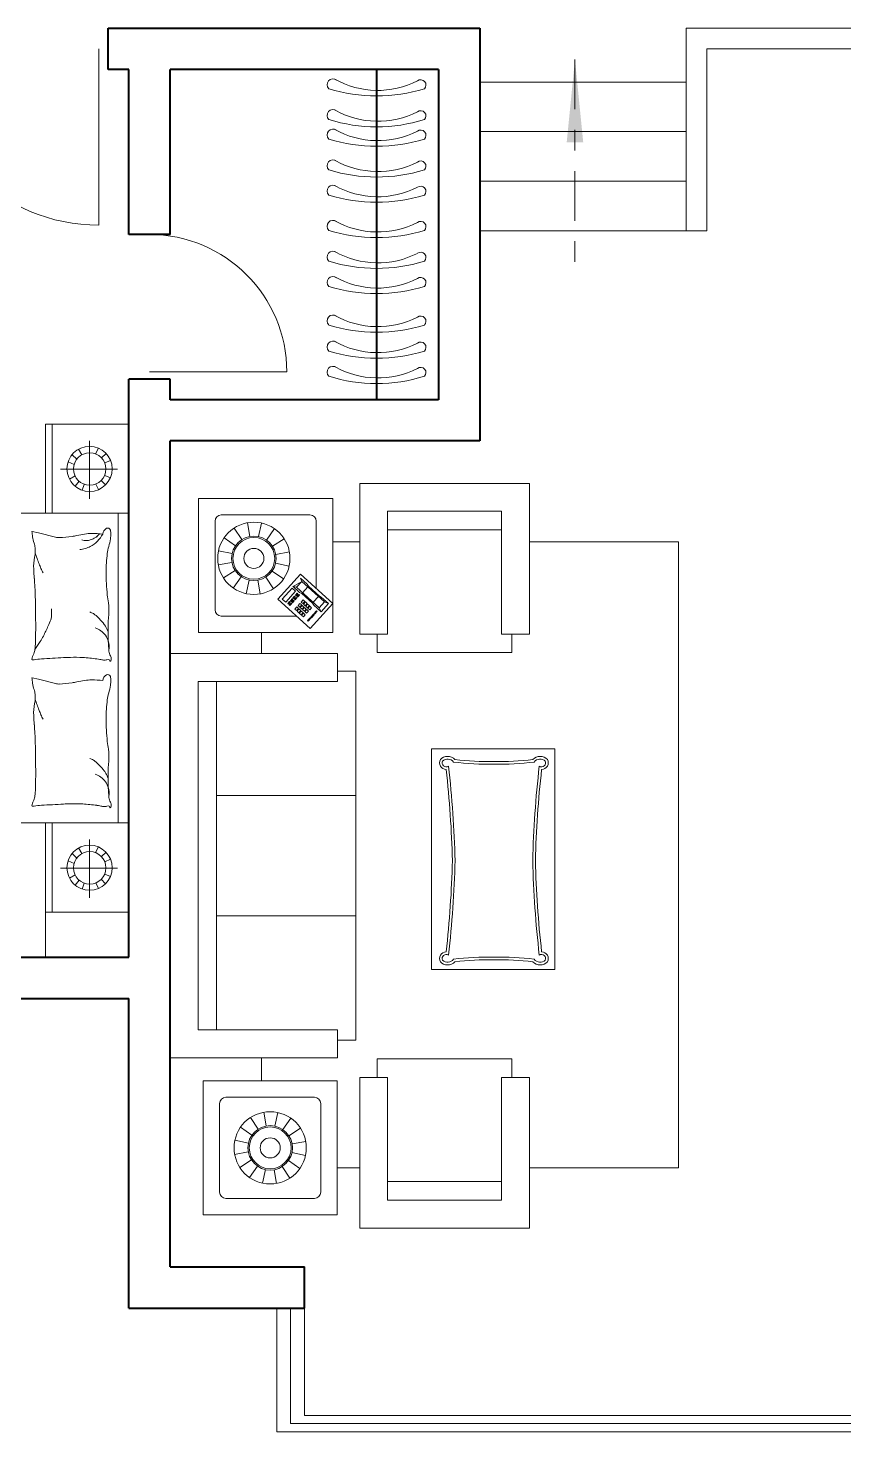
# Model space of a CAD drawing. Header units: millimetres. Extents: x 2835.4 to 2865.6, y 2144.9 to 2157.4.
# Drawn here: x 2840.65 to 2844.6, y 2144.9 to 2151.7 of the extents above; entities that cross this region are included whole.
import ezdxf

# ---------------------------------------------------------------- set-up
doc = ezdxf.new("R2010")
doc.units = ezdxf.units.MM
doc.linetypes.add('ACAD_ISO10W100', pattern=[18, 12, -3, 0, -3])
for name, color, linetype, lineweight in [('cOtAs 1', 254, 'Continuous', 5), ('FURNITURE', 220, 'Continuous', 5), ('Muro1', 162, 'Continuous', 40), ('Puertas', 52, 'Continuous', 5), ('WINDOW', 2, 'Continuous', 5)]:
    doc.layers.add(name, color=color, linetype=linetype, lineweight=lineweight)
doc.styles.get("Standard").update_dxf_attribs({"font": 'arial.ttf'})

# ---------------------------------------------------------------- blocks, each defined once
blk = doc.blocks.new('_ARROW')
blk.add_solid([(0, 0), (-1, 0.1), (-1, -0.1)])
blk = doc.blocks.new('apto.')
at = {"layer": 'cOtAs 1', "linetype": 'ACAD_ISO10W100', "lineweight": 5, "ltscale": 0.02}
blk.add_lwpolyline([(2843.296, 2151.5492), (2843.296, 2150.4727)], dxfattribs=at)
at = {"layer": 'FURNITURE', "linetype": 'ByBlock'}
for p, q in [((2840.7321, 2149.7842), (2841.1353, 2149.7842)), ((2840.7321, 2149.3522), (2840.7321, 2149.7842)), ((2840.7642, 2149.3522), (2840.7642, 2149.7842)), ((2841.1353, 2149.7842), (2841.1353, 2149.3522)), ((2840.944, 2149.7036), (2840.944, 2149.4218)), ((2840.8831, 2149.614), (2840.8599, 2149.6358)), ((2840.9076, 2149.6352), (2840.8921, 2149.6627)), ((2840.944, 2149.6763), (2840.944, 2149.6451)), ((2840.9732, 2149.6402), (2840.9876, 2149.6677)), ((2841.0026, 2149.6209), (2841.0248, 2149.6417)), ((2841.08, 2149.5653), (2840.8048, 2149.5653)), ((2840.8701, 2149.5879), (2840.8408, 2149.6003)), ((2841.0188, 2149.5958), (2841.0463, 2149.6082)), ((2841.0245, 2149.5653), (2841.0543, 2149.5653)), ((2840.8744, 2149.5332), (2840.8478, 2149.5169)), ((2840.8943, 2149.5068), (2840.8747, 2149.4832)), ((2840.9195, 2149.4921), (2840.9085, 2149.4639)), ((2840.975, 2149.4932), (2840.9886, 2149.4667)), ((2841.0019, 2149.5111), (2841.0217, 2149.489)), ((2841.0181, 2149.5351), (2841.0457, 2149.5244)), ((2842.2534, 2149.4969), (2843.0756, 2149.4969)), ((2842.2534, 2148.7669), (2842.2534, 2149.4969)), ((2843.0756, 2149.4969), (2843.0756, 2148.7669)), ((2841.4726, 2149.4239), (2841.4726, 2148.7739)), ((2842.1226, 2149.4239), (2841.4726, 2149.4239)), ((2842.1226, 2148.7739), (2842.1226, 2149.4239)), ((2839.1353, 2149.3522), (2841.1353, 2149.3522)), ((2841.1353, 2149.3522), (2840.7321, 2149.3522)), ((2841.0829, 2149.3522), (2841.0829, 2147.8522)), ((2841.1353, 2149.3522), (2841.1353, 2147.8522)), ((2842.3884, 2149.3619), (2842.3884, 2148.7669)), ((2842.68, 2149.3619), (2842.3884, 2149.3619)), ((2842.9406, 2149.3619), (2842.68, 2149.3619)), ((2842.9406, 2148.7669), (2842.9406, 2149.3619)), ((2841.5526, 2149.3139), (2841.5526, 2148.8839)), ((2842.0126, 2149.3439), (2841.5826, 2149.3439)), ((2841.6458, 2149.2805), (2841.6821, 2149.2242)), ((2841.7093, 2149.3056), (2841.7213, 2149.2396)), ((2841.7775, 2149.3045), (2841.7634, 2149.2389)), ((2841.8402, 2149.2774), (2841.802, 2149.2222)), ((2842.0426, 2148.9874), (2842.0426, 2149.3139)), ((2840.6669, 2149.2643), (2840.6969, 2149.2568)), ((2840.6969, 2149.2568), (2840.7795, 2149.2361)), ((2841.5967, 2149.2331), (2841.6519, 2149.1949)), ((2841.8876, 2149.2283), (2841.8312, 2149.1919)), ((2842.1226, 2149.2139), (2842.2534, 2149.2139)), ((2842.3884, 2149.2719), (2842.9406, 2149.2719)), ((2843.0756, 2149.2139), (2843.798, 2149.2139)), ((2843.798, 2149.2139), (2843.798, 2146.1816)), ((2841.5695, 2149.1704), (2841.6351, 2149.1563)), ((2841.9127, 2149.1648), (2841.8467, 2149.1528)), ((2841.5684, 2149.1022), (2841.6344, 2149.1142)), ((2841.5935, 2149.0387), (2841.6499, 2149.075)), ((2841.8845, 2149.0339), (2841.8293, 2149.0721)), ((2841.9116, 2149.0965), (2841.846, 2149.1107)), ((2841.641, 2148.9896), (2841.6792, 2149.0448)), ((2841.7036, 2148.9624), (2841.7178, 2149.028)), ((2841.7719, 2148.9613), (2841.7599, 2149.0273)), ((2841.8354, 2148.9864), (2841.799, 2149.0428)), ((2841.857, 2148.9357), (2841.9664, 2149.0565)), ((2841.973, 2149.0219), (2841.9304, 2148.9979)), ((2841.973, 2149.0219), (2841.9472, 2148.9934)), ((2841.9472, 2148.9934), (2841.973, 2149.0219)), ((2841.9664, 2149.0565), (2842.1226, 2148.9149)), ((2841.9985, 2149.0086), (2841.9665, 2149.0377)), ((2841.9665, 2149.0377), (2841.973, 2149.0219)), ((2841.973, 2149.0219), (2842.0829, 2148.9223)), ((2842.0053, 2148.9992), (2841.9985, 2149.0086)), ((2841.8785, 2148.9365), (2841.9263, 2148.9892)), ((2841.8952, 2148.9214), (2841.8785, 2148.9365)), ((2841.9429, 2148.974), (2841.8952, 2148.9214)), ((2841.9174, 2148.9281), (2841.9259, 2148.9376)), ((2841.9259, 2148.9376), (2841.9291, 2148.9347)), ((2841.9263, 2148.9892), (2841.9429, 2148.974)), ((2841.9297, 2148.9418), (2841.9383, 2148.9512)), ((2841.9329, 2148.9389), (2841.9297, 2148.9418)), ((2841.9625, 2148.9688), (2841.9301, 2148.9982)), ((2841.9304, 2148.9979), (2841.9472, 2148.9934)), ((2841.9414, 2148.9483), (2841.9329, 2148.9389)), ((2841.9371, 2148.9351), (2841.9456, 2148.9445)), ((2841.9383, 2148.9512), (2841.9414, 2148.9483)), ((2841.9487, 2148.9417), (2841.9402, 2148.9323)), ((2841.9421, 2148.9554), (2841.9506, 2148.9648)), ((2841.9452, 2148.9525), (2841.9421, 2148.9554)), ((2841.9538, 2148.962), (2841.9452, 2148.9525)), ((2841.9456, 2148.9445), (2841.9487, 2148.9417)), ((2841.9472, 2148.9934), (2842.0571, 2148.8938)), ((2841.9494, 2148.9487), (2841.9579, 2148.9582)), ((2841.9525, 2148.9459), (2841.9494, 2148.9487)), ((2841.9506, 2148.9648), (2841.9538, 2148.962)), ((2841.9611, 2148.9553), (2841.9525, 2148.9459)), ((2841.9579, 2148.9582), (2841.9611, 2148.9553)), ((2841.973, 2148.9636), (2841.9625, 2148.9688)), ((2842.0255, 2148.916), (2841.973, 2148.9636)), ((2841.9769, 2148.9665), (2842.0027, 2148.995)), ((2842.0588, 2148.9507), (2842.0053, 2148.9992)), ((2842.053, 2148.9494), (2842.0272, 2148.9209)), ((2842.0675, 2148.946), (2842.0588, 2148.9507)), ((2842.1021, 2148.9147), (2842.0675, 2148.946)), ((2842.0131, 2148.7941), (2841.857, 2148.9357)), ((2841.9051, 2148.9145), (2841.9136, 2148.924)), ((2841.9082, 2148.9117), (2841.9051, 2148.9145)), ((2841.9167, 2148.9211), (2841.9082, 2148.9117)), ((2841.9124, 2148.9079), (2841.9209, 2148.9173)), ((2841.9155, 2148.9051), (2841.9124, 2148.9079)), ((2841.9136, 2148.924), (2841.9167, 2148.9211)), ((2841.9241, 2148.9145), (2841.9155, 2148.9051)), ((2841.9205, 2148.9253), (2841.9174, 2148.9281)), ((2841.9291, 2148.9347), (2841.9205, 2148.9253)), ((2841.9209, 2148.9173), (2841.9241, 2148.9145)), ((2841.9247, 2148.9215), (2841.9333, 2148.9309)), ((2841.9279, 2148.9187), (2841.9247, 2148.9215)), ((2841.9364, 2148.9281), (2841.9279, 2148.9187)), ((2841.9333, 2148.9309), (2841.9364, 2148.9281)), ((2841.9402, 2148.9323), (2841.9371, 2148.9351)), ((2841.939, 2148.8881), (2841.9482, 2148.8983)), ((2841.9476, 2148.8803), (2841.939, 2148.8881)), ((2841.9568, 2148.8905), (2841.9476, 2148.8803)), ((2841.9482, 2148.8983), (2841.9568, 2148.8905)), ((2841.9499, 2148.8781), (2841.9592, 2148.8883)), ((2841.9586, 2148.8703), (2841.9499, 2148.8781)), ((2841.9546, 2148.9054), (2841.9639, 2148.9156)), ((2841.9633, 2148.8975), (2841.9546, 2148.9054)), ((2841.9678, 2148.8805), (2841.9586, 2148.8703)), ((2841.9592, 2148.8883), (2841.9678, 2148.8805)), ((2841.9609, 2148.8682), (2841.9702, 2148.8784)), ((2841.9696, 2148.8603), (2841.9609, 2148.8682)), ((2841.9725, 2148.9077), (2841.9633, 2148.8975)), ((2841.9639, 2148.9156), (2841.9725, 2148.9077)), ((2841.9656, 2148.8954), (2841.9749, 2148.9056)), ((2841.9742, 2148.8876), (2841.9656, 2148.8954)), ((2841.9788, 2148.8706), (2841.9696, 2148.8603)), ((2841.9698, 2148.9221), (2841.9791, 2148.9323)), ((2841.9784, 2148.9143), (2841.9698, 2148.9221)), ((2841.9702, 2148.8784), (2841.9788, 2148.8706)), ((2841.9719, 2148.8582), (2841.9812, 2148.8684)), ((2841.9835, 2148.8978), (2841.9742, 2148.8876)), ((2841.9749, 2148.9056), (2841.9835, 2148.8978)), ((2841.9766, 2148.8854), (2841.9859, 2148.8957)), ((2841.9852, 2148.8776), (2841.9766, 2148.8854)), ((2841.9877, 2148.9245), (2841.9784, 2148.9143)), ((2841.9791, 2148.9323), (2841.9877, 2148.9245)), ((2841.9808, 2148.9122), (2841.9901, 2148.9224)), ((2841.9894, 2148.9043), (2841.9808, 2148.9122)), ((2841.9812, 2148.8684), (2841.9898, 2148.8606)), ((2841.9945, 2148.8878), (2841.9852, 2148.8776)), ((2841.9859, 2148.8957), (2841.9945, 2148.8878)), ((2841.9876, 2148.8755), (2841.9968, 2148.8857)), ((2841.9962, 2148.8677), (2841.9876, 2148.8755)), ((2841.9987, 2148.9145), (2841.9894, 2148.9043)), ((2841.9901, 2148.9224), (2841.9987, 2148.9145)), ((2841.9918, 2148.9022), (2842.001, 2148.9124)), ((2842.0004, 2148.8944), (2841.9918, 2148.9022)), ((2842.0055, 2148.8779), (2841.9962, 2148.8677)), ((2841.9968, 2148.8857), (2842.0055, 2148.8779)), ((2842.0097, 2148.9046), (2842.0004, 2148.8944)), ((2842.001, 2148.9124), (2842.0097, 2148.9046)), ((2842.0028, 2148.8922), (2842.012, 2148.9025)), ((2842.0114, 2148.8844), (2842.0028, 2148.8922)), ((2842.0207, 2148.8946), (2842.0114, 2148.8844)), ((2842.012, 2148.9025), (2842.0207, 2148.8946)), ((2842.1226, 2148.9149), (2842.0131, 2148.7941)), ((2842.0315, 2148.9063), (2842.0255, 2148.916)), ((2842.0313, 2148.8653), (2842.0446, 2148.8801)), ((2842.0664, 2148.8746), (2842.0315, 2148.9063)), ((2842.0476, 2148.8774), (2842.0342, 2148.8627)), ((2842.0446, 2148.8801), (2842.0476, 2148.8774)), ((2842.0829, 2148.9223), (2842.0571, 2148.8938)), ((2842.0571, 2148.8938), (2842.0829, 2148.9223)), ((2842.0571, 2148.8938), (2842.066, 2148.8749)), ((2842.066, 2148.8749), (2842.1021, 2148.9147)), ((2842.0829, 2148.9223), (2842.1021, 2148.9147)), ((2841.5826, 2148.8539), (2841.9472, 2148.8539)), ((2841.9805, 2148.8504), (2841.9719, 2148.8582)), ((2841.9898, 2148.8606), (2841.9805, 2148.8504)), ((2842.001, 2148.832), (2842.0144, 2148.8467)), ((2842.0039, 2148.8293), (2842.001, 2148.832)), ((2842.0173, 2148.844), (2842.0039, 2148.8293)), ((2842.0144, 2148.8467), (2842.0173, 2148.844)), ((2842.0161, 2148.8487), (2842.0295, 2148.8634)), ((2842.0191, 2148.846), (2842.0161, 2148.8487)), ((2842.0324, 2148.8607), (2842.0191, 2148.846)), ((2842.0295, 2148.8634), (2842.0324, 2148.8607)), ((2842.0342, 2148.8627), (2842.0313, 2148.8653)), ((2841.4726, 2148.7739), (2842.1226, 2148.7739)), ((2841.7775, 2148.7739), (2841.7775, 2148.6721)), ((2842.3884, 2148.7669), (2842.2534, 2148.7669)), ((2842.338, 2148.6769), (2842.338, 2148.7669)), ((2843.0756, 2148.7669), (2842.9406, 2148.7669)), ((2842.991, 2148.6769), (2842.991, 2148.7669)), ((2842.991, 2148.7669), (2842.991, 2148.6769)), ((2841.3353, 2148.6721), (2842.1453, 2148.6721)), ((2841.3353, 2146.7144), (2841.3353, 2148.6721)), ((2842.1453, 2148.6721), (2842.1453, 2148.5371)), ((2842.991, 2148.6769), (2842.338, 2148.6769)), ((2840.6669, 2148.5551), (2840.6969, 2148.5476)), ((2840.6969, 2148.5476), (2840.7795, 2148.5269)), ((2841.4703, 2148.5371), (2841.4703, 2146.8494)), ((2842.1453, 2148.5371), (2841.4703, 2148.5371)), ((2841.5603, 2148.5371), (2841.5603, 2146.8494)), ((2842.2353, 2148.5875), (2842.1453, 2148.5875)), ((2842.1453, 2148.5875), (2842.2353, 2148.5875)), ((2842.2353, 2146.799), (2842.2353, 2148.5875)), ((2842.6017, 2148.2107), (2843.1978, 2148.2107)), ((2842.6017, 2147.1416), (2842.6017, 2148.2107)), ((2843.1978, 2148.2107), (2843.1978, 2147.1416)), ((2842.2353, 2147.9849), (2841.5603, 2147.9849)), ((2841.1353, 2147.8522), (2839.1353, 2147.8522)), ((2840.7321, 2147.8522), (2841.1353, 2147.8522)), ((2840.7321, 2147.4202), (2840.7321, 2147.8522)), ((2840.7642, 2147.4202), (2840.7642, 2147.8522)), ((2841.1353, 2147.8522), (2841.1353, 2147.4202)), ((2840.9076, 2147.7032), (2840.8921, 2147.7307)), ((2840.944, 2147.7716), (2840.944, 2147.4898)), ((2840.944, 2147.7443), (2840.944, 2147.7131)), ((2840.9732, 2147.7082), (2840.9876, 2147.7357)), ((2840.8701, 2147.6559), (2840.8408, 2147.6683)), ((2840.8831, 2147.682), (2840.8599, 2147.7038)), ((2841.0026, 2147.6889), (2841.0248, 2147.7097)), ((2841.0188, 2147.6638), (2841.0463, 2147.6762)), ((2841.08, 2147.6333), (2840.8048, 2147.6333)), ((2840.8744, 2147.6012), (2840.8478, 2147.5849)), ((2841.0019, 2147.5791), (2841.0217, 2147.557)), ((2841.0181, 2147.6031), (2841.0457, 2147.5924)), ((2841.0245, 2147.6333), (2841.0543, 2147.6333)), ((2840.8943, 2147.5748), (2840.8747, 2147.5512)), ((2840.9195, 2147.5601), (2840.9085, 2147.5319)), ((2840.975, 2147.5612), (2840.9886, 2147.5347)), ((2840.7321, 2147.4202), (2840.7321, 2147.2022)), ((2841.1353, 2147.4202), (2840.7321, 2147.4202)), ((2842.2353, 2147.4016), (2841.5603, 2147.4016)), ((2843.1978, 2147.1416), (2842.6017, 2147.1416)), ((2841.4703, 2146.8494), (2842.1453, 2146.8494)), ((2842.1453, 2146.8494), (2842.1453, 2146.7144)), ((2842.2353, 2146.799), (2842.1453, 2146.799)), ((2842.1453, 2146.799), (2842.2353, 2146.799)), ((2842.1453, 2146.7144), (2841.3353, 2146.7144)), ((2841.7775, 2146.7144), (2841.7775, 2146.6031)), ((2842.991, 2146.7096), (2842.338, 2146.7096)), ((2842.338, 2146.7096), (2842.338, 2146.6196)), ((2842.991, 2146.7096), (2842.991, 2146.6196)), ((2842.991, 2146.6196), (2842.991, 2146.7096)), ((2842.1448, 2146.6031), (2841.4948, 2146.6031)), ((2841.4948, 2146.6031), (2841.4948, 2145.9531)), ((2842.1448, 2145.9531), (2842.1448, 2146.6031)), ((2842.3884, 2146.6196), (2842.2534, 2146.6196)), ((2842.2534, 2146.6196), (2842.2534, 2145.8896)), ((2842.3884, 2146.0246), (2842.3884, 2146.6196)), ((2843.0756, 2146.6196), (2842.9406, 2146.6196)), ((2842.9406, 2146.6196), (2842.9406, 2146.0246)), ((2843.0756, 2145.8896), (2843.0756, 2146.6196)), ((2841.5748, 2146.0631), (2841.5748, 2146.4931)), ((2841.6048, 2146.5231), (2842.0348, 2146.5231)), ((2842.0648, 2146.4931), (2842.0648, 2146.0631)), ((2841.725, 2146.4251), (2841.7613, 2146.3687)), ((2841.7885, 2146.4502), (2841.8005, 2146.3842)), ((2841.8567, 2146.4491), (2841.8426, 2146.3835)), ((2841.9194, 2146.4219), (2841.8812, 2146.3668)), ((2841.6759, 2146.3776), (2841.7311, 2146.3395)), ((2841.9668, 2146.3729), (2841.9105, 2146.3365)), ((2841.6487, 2146.315), (2841.7143, 2146.3008)), ((2841.9919, 2146.3094), (2841.9259, 2146.2974)), ((2841.6476, 2146.2467), (2841.7136, 2146.2588)), ((2841.6727, 2146.1832), (2841.7291, 2146.2196)), ((2841.9637, 2146.1785), (2841.9085, 2146.2167)), ((2841.9908, 2146.2411), (2841.9252, 2146.2553)), ((2841.7202, 2146.1342), (2841.7584, 2146.1894)), ((2841.7828, 2146.107), (2841.797, 2146.1726)), ((2841.8511, 2146.1059), (2841.8391, 2146.1719)), ((2841.9146, 2146.131), (2841.8782, 2146.1874)), ((2842.2534, 2146.1816), (2842.1448, 2146.1816)), ((2843.798, 2146.1816), (2843.0756, 2146.1816)), ((2842.3884, 2146.1146), (2842.9406, 2146.1146)), ((2842.0348, 2146.0331), (2841.6048, 2146.0331)), ((2842.68, 2146.0246), (2842.3884, 2146.0246)), ((2842.9406, 2146.0246), (2842.68, 2146.0246)), ((2841.4948, 2145.9531), (2842.1448, 2145.9531)), ((2842.2534, 2145.8896), (2843.0756, 2145.8896)), ((2841.8519, 2145.5022), (2841.8519, 2144.9022)), ((2841.9186, 2145.5022), (2841.9186, 2144.9422)), ((2841.9853, 2145.5022), (2841.9853, 2144.9822)), ((2841.9853, 2145.5022), (2841.9853, 2145.2062)), ((2841.9186, 2144.9422), (2845.0519, 2144.9422)), ((2841.9853, 2144.9822), (2844.9853, 2144.9822)), ((2841.8519, 2144.9022), (2845.1186, 2144.9022))]:
    blk.add_line(p, q, dxfattribs=at)
for centre, radius in [((2840.945, 2149.567), 0.1094), ((2840.9458, 2149.5664), 0.0787), ((2841.7406, 2149.1335), 0.175), ((2841.7406, 2149.1335), 0.1079), ((2841.7406, 2149.1335), 0.1013), ((2841.7406, 2149.1335), 0.0486), ((2840.945, 2147.635), 0.1094), ((2840.9458, 2147.6344), 0.0787), ((2841.8198, 2146.2781), 0.175), ((2841.8198, 2146.2781), 0.1079), ((2841.8198, 2146.2781), 0.1013), ((2841.8198, 2146.2781), 0.0486)]:
    blk.add_circle(centre, radius, dxfattribs=at)
for centre, radius, start, end in [((2842.1235, 2151.4284), 0.0281, 51.70567, 225.84186), ((2842.3411, 2151.8244), 0.4242, 240.56653, 296.93552), ((2842.3353, 2152.158), 0.7847, 252.85351, 287.14649), ((2842.549, 2151.4264), 0.0253, 314.15814, 128.29433), ((2842.1235, 2151.279), 0.0281, 51.70567, 225.84186), ((2842.3353, 2152.0086), 0.7847, 252.85351, 287.14649), ((2842.3411, 2151.675), 0.4242, 240.56653, 296.93552), ((2842.549, 2151.2769), 0.0253, 314.15814, 128.29433), ((2842.1235, 2151.1848), 0.0281, 51.70567, 225.84186), ((2842.3411, 2151.5809), 0.4242, 240.56653, 296.93552), ((2842.549, 2151.1828), 0.0253, 314.15814, 128.29433), ((2842.3353, 2151.9145), 0.7847, 252.85351, 287.14649), ((2842.1235, 2151.0354), 0.0281, 51.70567, 225.84186), ((2842.3411, 2151.4314), 0.4242, 240.56653, 296.93552), ((2842.549, 2151.0334), 0.0253, 314.15814, 128.29433), ((2842.3353, 2151.7651), 0.7847, 252.85351, 287.14649), ((2842.1235, 2150.9131), 0.0281, 51.70567, 225.84186), ((2842.3411, 2151.3091), 0.4242, 240.56653, 296.93552), ((2842.549, 2150.9111), 0.0253, 314.15814, 128.29433), ((2842.3353, 2151.6428), 0.7847, 252.85351, 287.14649), ((2842.1235, 2150.7426), 0.0281, 51.70567, 225.84186), ((2842.3353, 2151.4722), 0.7847, 252.85351, 287.14649), ((2842.3411, 2151.1386), 0.4242, 240.56653, 296.93552), ((2842.549, 2150.7406), 0.0253, 314.15814, 128.29433), ((2842.1235, 2150.5932), 0.0281, 51.70567, 225.84186), ((2842.3353, 2151.3228), 0.7847, 252.85351, 287.14649), ((2842.3411, 2150.9892), 0.4242, 240.56653, 296.93552), ((2842.549, 2150.5912), 0.0253, 314.15814, 128.29433), ((2842.1235, 2150.4709), 0.0281, 51.70567, 225.84186), ((2842.3353, 2151.2005), 0.7847, 252.85351, 287.14649), ((2842.3411, 2150.8669), 0.4242, 240.56653, 296.93552), ((2842.549, 2150.4689), 0.0253, 314.15814, 128.29433), ((2842.1235, 2150.2841), 0.0281, 51.70567, 225.84186), ((2842.3411, 2150.6801), 0.4242, 240.56653, 296.93552), ((2842.549, 2150.2821), 0.0253, 314.15814, 128.29433), ((2842.3353, 2151.0137), 0.7847, 252.85351, 287.14649), ((2842.1235, 2150.158), 0.0281, 51.70567, 225.84186), ((2842.3411, 2150.554), 0.4242, 240.56653, 296.93552), ((2842.549, 2150.1559), 0.0253, 314.15814, 128.29433), ((2842.3353, 2150.8876), 0.7847, 252.85351, 287.14649), ((2842.1235, 2150.0357), 0.0281, 51.70567, 225.84186), ((2842.3411, 2150.4317), 0.4242, 240.56653, 296.93552), ((2842.549, 2150.0336), 0.0253, 314.15814, 128.29433), ((2842.3353, 2150.7653), 0.7847, 252.85351, 287.14649), ((2841.0425, 2149.2485), 0.0342, 116.58052, 175.59979), ((2841.0331, 2149.2674), 0.0131, 11.27238, 116.58052), ((2841.5826, 2149.3139), 0.03, 90, 180), ((2842.0126, 2149.3139), 0.03, 0, 90), ((2840.6667, 2149.2634), 0.000917, 75.95506, 184.08294), ((2840.9358, 2149.2826), 0.2708, 184.08294, 189.4841), ((2840.8953, 2149.2759), 0.2297, 189.4841, 197.38641), ((2840.7959, 2149.3018), 0.0677, 255.95481, 272.66488), ((2840.7685, 2149.8923), 0.6588, 272.66488, 278.00505), ((2840.816, 2149.5539), 0.3171, 278.00505, 282.19838), ((2841.0694, 2148.3819), 0.882, 99.68437, 102.19838), ((2840.9303, 2149.3115), 0.0915, 255.31489, 270), ((2840.9554, 2149.0502), 0.204, 90, 99.68437), ((2840.9303, 2149.2762), 0.0562, 270, 288.7799), ((2840.8822, 2149.4176), 0.2056, 288.7799, 291.81492), ((2840.884, 2149.3153), 0.1399, 297.39883, 315.09762), ((2840.9554, 2148.7624), 0.4918, 83.76764, 90), ((2840.9025, 2149.3671), 0.1511, 291.81492, 295.35512), ((2840.9446, 2149.2781), 0.0526, 295.35512, 311.44291), ((2840.92, 2149.306), 0.0899, 311.44291, 323.73593), ((2840.884, 2149.3153), 0.1399, 315.09762, 332.79641), ((2840.7445, 2149.2734), 0.3048, 344.25602, 351.56281), ((2840.9573, 2149.2523), 0.0904, 0, 11.27238), ((2840.8866, 2149.2523), 0.1611, 351.56281, 360), ((2840.5619, 2149.1715), 0.1197, 6.43405, 17.38641), ((2840.5359, 2149.1685), 0.1459, 348.44144, 6.43405), ((2841.3872, 2149.3792), 0.7387, 197.19822, 199.42798), ((2840.884, 2149.3153), 0.1399, 275.63113, 286.51498), ((2840.884, 2149.3153), 0.1399, 286.51498, 297.39883), ((2841.7076, 2149.0671), 0.6827, 172.45315, 180), ((2841.271, 2149.1249), 0.2422, 164.25602, 172.45315), ((2840.9042, 2149.0932), 0.2301, 168.44144, 182.74906), ((2842.0776, 2149.1495), 1.4048, 182.74906, 184.61758), ((2841.3872, 2149.3792), 0.7387, 199.42798, 201.65774), ((2841.3872, 2149.3792), 0.7387, 201.65774, 203.48441), ((2841.3872, 2149.3792), 0.7387, 203.48441, 205.31107), ((2839.4649, 2148.9385), 1.2165, 2.60963, 4.61758), ((2842.0739, 2149.0671), 1.049, 180, 186.0867), ((2837.3214, 2148.8408), 3.3622, 0.97038, 2.60963), ((2841.5572, 2149.012), 0.5293, 186.0867, 190.18988), ((2834.9654, 2148.8009), 5.7185, 359.71346, 0.97038), ((2840.4892, 2148.8719), 0.2721, 355.91723, 3.5552), ((2840.8683, 2148.6895), 0.2002, 61.68324, 66.99723), ((2840.8863, 2148.8914), 0.1524, 2.53859, 10.18988), ((2840.7491, 2148.8853), 0.2897, 355.19815, 2.53859), ((2841.5826, 2148.8839), 0.03, 180, 270), ((2839.4395, 2149.3963), 1.4323, 333.50152, 335.67347), ((2840.283, 2149.015), 0.5066, 335.67347, 339.32572), ((2840.7028, 2148.8566), 0.058, 339.32572, 355.91723), ((2840.9399, 2148.8223), 0.0493, 50.96506, 61.68324), ((2840.8291, 2148.6857), 0.2252, 43.81151, 50.96506), ((2840.709, 2148.5704), 0.3916, 38.38857, 43.81151), ((2840.9558, 2148.7659), 0.0768, 27.23959, 38.38857), ((2840.816, 2148.694), 0.234, 20.86028, 27.23959), ((2841.9079, 2148.788), 0.8732, 175.19815, 179.42426), ((2839.5198, 2148.7781), 1.164, 356.42603, 359.71346), ((2840.4415, 2148.8968), 0.3126, 327.86502, 333.50152), ((2840.9414, 2148.7026), 0.0992, 53.82335, 71.56035), ((2840.9414, 2148.7026), 0.0992, 36.08636, 53.82335), ((2840.9414, 2148.7026), 0.0992, 15.93524, 36.08636), ((2842.5289, 2148.7817), 1.4943, 179.42426, 181.90789), ((2840.7425, 2148.6363), 0.0767, 152.71588, 163.77885), ((2840.634, 2148.6923), 0.0453, 332.71588, 347.13096), ((2840.536, 2148.7147), 0.1459, 347.13096, 356.42603), ((2840.0893, 2149.1181), 0.7286, 324.17371, 327.86502), ((2841.8558, 2148.7593), 0.8208, 181.90789, 185.25919), ((2840.9414, 2148.7026), 0.0992, 355.78412, 15.93524), ((2841.0922, 2148.689), 0.0539, 185.25919, 210.65125), ((2840.7528, 2148.6333), 0.0875, 163.77885, 172.87961), ((2840.6673, 2148.644), 0.00132, 172.87961, 253.30223), ((2840.6725, 2148.6613), 0.0193, 253.30223, 279.99836), ((2840.7316, 2148.3259), 0.3212, 93.50486, 99.99836), ((2841.5455, 2135.0365), 13.6356, 93.05496, 93.50486), ((2840.8916, 2147.2893), 1.3652, 91.63309, 93.05496), ((2840.872, 2147.9756), 0.6787, 86.63125, 91.63309), ((2840.8583, 2147.7416), 0.9131, 82.3191, 86.63125), ((2840.9538, 2148.4499), 0.1983, 77.89054, 82.3191), ((2841.047, 2148.8844), 0.246, 257.89054, 261.86652), ((2841.0169, 2148.6733), 0.0328, 261.86652, 291.42098), ((2841.0345, 2148.6283), 0.0156, 68.0096, 111.42098), ((2841.0388, 2148.6388), 0.00428, 348.10694, 68.0096), ((2841.0452, 2148.6374), 0.00232, 168.10694, 289.56397), ((2841.021, 2148.6468), 0.0289, 355.69746, 30.65125), ((2841.0448, 2148.6385), 0.00342, 289.56397, 338.2117), ((2841.0247, 2148.6465), 0.0251, 338.2117, 355.69746), ((2840.6667, 2148.5542), 0.000917, 75.95506, 184.08294), ((2840.9358, 2148.5734), 0.2708, 184.08294, 189.4841), ((2840.8953, 2148.5666), 0.2297, 189.4841, 197.38641), ((2840.7685, 2149.183), 0.6588, 272.66488, 278.00505), ((2840.816, 2148.8447), 0.3171, 278.00505, 282.19838), ((2841.0694, 2147.6726), 0.882, 99.68437, 102.19838), ((2840.9554, 2148.341), 0.204, 90, 99.68437), ((2840.9554, 2148.0532), 0.4918, 83.76764, 90), ((2841.0425, 2148.5393), 0.0342, 116.58052, 175.59979), ((2841.0331, 2148.5581), 0.0131, 11.27238, 116.58052), ((2840.9573, 2148.543), 0.0904, 0, 11.27238), ((2840.8866, 2148.543), 0.1611, 351.56281, 360), ((2840.5619, 2148.4622), 0.1197, 6.43405, 17.38641), ((2840.5359, 2148.4593), 0.1459, 348.44144, 6.43405), ((2840.7959, 2148.5926), 0.0677, 255.95481, 272.66488), ((2841.271, 2148.4157), 0.2422, 164.25602, 172.45315), ((2840.7445, 2148.5641), 0.3048, 344.25602, 351.56281), ((2840.9042, 2148.384), 0.2301, 168.44144, 182.74906), ((2841.3872, 2148.6699), 0.7387, 197.19822, 199.42798), ((2841.3872, 2148.6699), 0.7387, 199.42798, 201.65774), ((2841.3872, 2148.6699), 0.7387, 201.65774, 203.48441), ((2841.7076, 2148.3578), 0.6827, 172.45315, 180), ((2842.0776, 2148.4403), 1.4048, 182.74906, 184.61758), ((2839.4649, 2148.2293), 1.2165, 2.60963, 4.61758), ((2841.3872, 2148.6699), 0.7387, 203.48441, 205.31107), ((2842.0739, 2148.3578), 1.049, 180, 186.0867), ((2837.3214, 2148.1316), 3.3622, 0.97038, 2.60963), ((2834.9654, 2148.0917), 5.7185, 359.71346, 0.97038), ((2841.5572, 2148.3027), 0.5293, 186.0867, 190.18988), ((2840.8863, 2148.1821), 0.1524, 2.53859, 10.18988), ((2840.7491, 2148.1761), 0.2897, 355.19815, 2.53859), ((2840.8683, 2147.9802), 0.2002, 61.68324, 66.99723), ((2840.9399, 2148.113), 0.0493, 50.96506, 61.68324), ((2840.8291, 2147.9764), 0.2252, 43.81151, 50.96506), ((2840.709, 2147.8612), 0.3916, 38.38857, 43.81151), ((2841.9079, 2148.0787), 0.8732, 175.19815, 179.42426), ((2842.673, 2148.1439), 0.0329, 151.97105, 268.45203), ((2842.6791, 2148.1258), 0.0486, 43.3503, 136.3564), ((2842.673, 2148.1439), 0.02, 156.85196, 301.1204), ((2842.6791, 2148.1258), 0.0357, 36.24706, 133.35066), ((2837.884, 2147.5645), 4.8321, 1.24322, 6.68144), ((2842.8917, 2149.7372), 1.601, 263.4049, 270.41659), ((2842.8917, 2149.7372), 1.588, 263.59034, 270.41999), ((2842.915, 2149.7372), 1.588, 269.58001, 276.40966), ((2842.915, 2149.7372), 1.601, 269.58341, 276.5951), ((2847.9227, 2147.5645), 4.8321, 173.31856, 178.75678), ((2843.1277, 2148.1258), 0.0486, 43.6436, 136.6497), ((2843.1277, 2148.1258), 0.0357, 46.64934, 143.75294), ((2843.1338, 2148.1439), 0.02, 238.8796, 23.14804), ((2843.1338, 2148.1439), 0.0329, 271.54797, 28.02895), ((2839.5198, 2148.0689), 1.164, 356.42603, 359.71346), ((2840.9414, 2147.9934), 0.0992, 53.82335, 71.56035), ((2840.9414, 2147.9934), 0.0992, 36.08636, 53.82335), ((2840.9558, 2148.0567), 0.0768, 27.23959, 38.38857), ((2840.816, 2147.9847), 0.234, 20.86028, 27.23959), ((2842.5289, 2148.0725), 1.4943, 179.42426, 181.90789), ((2837.884, 2147.5645), 4.8192, 1.24656, 6.51011), ((2847.9227, 2147.5645), 4.8192, 173.48989, 178.75344), ((2840.536, 2148.0054), 0.1459, 347.13096, 356.42603), ((2840.9414, 2147.9934), 0.0992, 15.93524, 36.08636), ((2841.8558, 2148.0501), 0.8208, 181.90789, 185.25919), ((2840.9414, 2147.9934), 0.0992, 355.78412, 15.93524), ((2840.7528, 2147.9241), 0.0875, 163.77885, 172.87961), ((2840.6673, 2147.9348), 0.00132, 172.87961, 253.30223), ((2840.6725, 2147.952), 0.0193, 253.30223, 279.99836), ((2840.7425, 2147.9271), 0.0767, 152.71588, 163.77885), ((2840.634, 2147.983), 0.0453, 332.71588, 347.13096), ((2840.7316, 2147.6167), 0.3212, 93.50486, 99.99836), ((2841.5455, 2134.3272), 13.6356, 93.05496, 93.50486), ((2840.8916, 2146.5801), 1.3652, 91.63309, 93.05496), ((2840.872, 2147.2663), 0.6787, 86.63125, 91.63309), ((2840.8583, 2147.0324), 0.9131, 82.3191, 86.63125), ((2840.9538, 2147.7407), 0.1983, 77.89054, 82.3191), ((2841.047, 2148.1752), 0.246, 257.89054, 261.86652), ((2841.0169, 2147.9641), 0.0328, 261.86652, 291.42098), ((2841.0345, 2147.919), 0.0156, 68.0096, 111.42098), ((2841.0922, 2147.9798), 0.0539, 185.25919, 210.65125), ((2841.0388, 2147.9295), 0.00428, 348.10694, 68.0096), ((2841.0452, 2147.9282), 0.00232, 168.10694, 289.56397), ((2841.021, 2147.9375), 0.0289, 355.69746, 30.65125), ((2841.0448, 2147.9292), 0.00342, 289.56397, 338.2117), ((2841.0247, 2147.9373), 0.0251, 338.2117, 355.69746), ((2837.884, 2147.7742), 4.8192, 353.48989, 358.75344), ((2837.884, 2147.7742), 4.8321, 353.31856, 358.75678), ((2847.9227, 2147.7742), 4.8321, 181.24322, 186.68144), ((2847.9227, 2147.7742), 4.8192, 181.24656, 186.51011), ((2842.673, 2147.1949), 0.0329, 91.54797, 208.02895), ((2842.6791, 2147.213), 0.0486, 223.6436, 316.6497), ((2842.673, 2147.1949), 0.02, 58.8796, 203.14804), ((2842.6791, 2147.213), 0.0357, 226.64934, 323.75294), ((2842.8917, 2145.6015), 1.601, 89.58341, 96.5951), ((2842.8917, 2145.6015), 1.588, 89.58001, 96.40966), ((2842.915, 2145.6015), 1.601, 83.4049, 90.41659), ((2842.915, 2145.6015), 1.588, 83.59034, 90.41999), ((2843.1277, 2147.213), 0.0486, 223.3503, 316.3564), ((2843.1277, 2147.213), 0.0357, 216.24706, 313.35066), ((2843.1338, 2147.1949), 0.02, 336.85196, 121.1204), ((2843.1338, 2147.1949), 0.0329, 331.97105, 88.45203), ((2841.6048, 2146.4931), 0.03, 90, 180), ((2842.0348, 2146.4931), 0.03, 0, 90), ((2841.6048, 2146.0631), 0.03, 180, 270), ((2842.0348, 2146.0631), 0.03, 270, 0)]:
    blk.add_arc(centre, radius, start, end, dxfattribs=at)
at = {"layer": 'Muro1'}
for points in [[(2841.0353, 2151.7022), (2842.8353, 2151.7022)], [(2841.0353, 2151.5022), (2841.0353, 2151.7022)], [(2842.8353, 2151.7022), (2842.8353, 2149.7022)], [(2841.1353, 2151.5022), (2841.0353, 2151.5022)], [(2841.1353, 2150.7022), (2841.1353, 2151.5022)], [(2842.6353, 2151.5022), (2841.3353, 2151.5022)], [(2841.3353, 2150.7022), (2841.3353, 2151.5022)], [(2842.3353, 2151.5022), (2842.3353, 2149.9022)], [(2842.6353, 2151.5022), (2842.6353, 2149.9022)], [(2841.3353, 2150.7022), (2841.1353, 2150.7022)], [(2841.3353, 2150.0022), (2841.1353, 2150.0022)], [(2841.1353, 2147.2022), (2841.1353, 2150.0022)], [(2841.3353, 2149.9022), (2841.3353, 2150.0022)], [(2842.6353, 2149.9022), (2841.3353, 2149.9022)], [(2842.8353, 2149.7022), (2841.3353, 2149.7022)], [(2841.3353, 2145.7022), (2841.3353, 2149.7022)], [(2840.3353, 2147.2022), (2841.1353, 2147.2022)], [(2840.3353, 2147.0022), (2841.1353, 2147.0022)], [(2841.1353, 2145.5022), (2841.1353, 2147.0022)], [(2841.3353, 2145.7022), (2841.9853, 2145.7022)], [(2841.9853, 2145.5022), (2841.9853, 2145.7022)], [(2841.1353, 2145.5022), (2841.9853, 2145.5022)]]:
    blk.add_lwpolyline(points, dxfattribs=at)
at = {"layer": 'Puertas', "linetype": 'ByBlock'}
for p, q in [((2840.9903, 2151.6022), (2840.9903, 2150.7472)), ((2841.2353, 2150.0372), (2841.9003, 2150.0372))]:
    blk.add_line(p, q, dxfattribs=at)
for centre, radius, start, end in [((2840.9903, 2151.6022), 0.855, 180, 270), ((2841.2353, 2150.0372), 0.665, 0, 90)]:
    blk.add_arc(centre, radius, start, end, dxfattribs=at)
at = {"layer": 'WINDOW'}
for p, q in [((2843.8353, 2151.7022), (2845.6353, 2151.7022)), ((2843.8353, 2150.7207), (2843.8353, 2151.7022)), ((2843.9353, 2151.6022), (2845.6353, 2151.6022)), ((2843.9353, 2150.7207), (2843.9353, 2151.6022)), ((2842.8353, 2151.4407), (2843.8353, 2151.4407)), ((2842.8353, 2151.2007), (2843.8353, 2151.2007)), ((2842.8353, 2150.9607), (2843.8353, 2150.9607)), ((2842.8353, 2150.7207), (2843.9353, 2150.7207))]:
    blk.add_line(p, q, dxfattribs=at)
at = {"layer": 'cOtAs 1', "linetype": 'ACAD_ISO10W100', "lineweight": 5, "ltscale": 0.02, "xscale": 0.4, "yscale": 0.4, "zscale": 0.4, "rotation": 90}
blk.add_blockref('_ARROW', (2843.296, 2151.5492), dxfattribs=at)
at = {"layer": 'FURNITURE', "linetype": 'ByBlock', "text_generation_flag": 4, "width": 0.8, "flags": 1}
for tag, p in [('YSIZE', (2837.7162, 2156.5716)), ('XSIZE', (2837.7162, 2156.5716)), ('YSIZE', (2845.8353, 2156.6022)), ('XSIZE', (2845.8353, 2156.6022)), ('YSIZE', (2855.2353, 2156.6022)), ('XSIZE', (2855.2353, 2156.6022)), ('YSIZE', (2863.3543, 2156.5716)), ('XSIZE', (2863.3543, 2156.5716)), ('YSIZE', (2839.3296, 2156.3169)), ('XSIZE', (2839.3296, 2156.3169)), ('YSIZE', (2840.1069, 2156.2947)), ('XSIZE', (2840.1069, 2156.2947)), ('YSIZE', (2845.4167, 2156.3198)), ('XSIZE', (2845.4167, 2156.3198)), ('YSIZE', (2855.6538, 2156.3198)), ('XSIZE', (2855.6538, 2156.3198)), ('YSIZE', (2860.9636, 2156.2947)), ('XSIZE', (2860.9636, 2156.2947)), ('YSIZE', (2861.741, 2156.3169)), ('XSIZE', (2861.741, 2156.3169)), ('YSIZE', (2842.5375, 2156.2364)), ('XSIZE', (2842.5375, 2156.2364)), ('YSIZE', (2858.533, 2156.2364)), ('XSIZE', (2858.533, 2156.2364)), ('YSIZE', (2841.6987, 2156.0246)), ('XSIZE', (2841.6987, 2156.0246)), ('YSIZE', (2859.3718, 2156.0246)), ('XSIZE', (2859.3718, 2156.0246)), ('YSIZE', (2836.7281, 2155.653)), ('XSIZE', (2836.7281, 2155.653)), ('YSIZE', (2864.3424, 2155.653)), ('XSIZE', (2864.3424, 2155.653)), ('YSIZE', (2842.4424, 2155.5973)), ('XSIZE', (2842.4424, 2155.5973)), ('YSIZE', (2845.885, 2155.5825)), ('XSIZE', (2845.885, 2155.5825)), ('YSIZE', (2855.1855, 2155.5825)), ('XSIZE', (2855.1855, 2155.5825)), ('YSIZE', (2858.6281, 2155.5973)), ('XSIZE', (2858.6281, 2155.5973)), ('YSIZE', (2844.4096, 2155.2682)), ('XSIZE', (2844.4096, 2155.2682)), ('YSIZE', (2856.6609, 2155.2682)), ('XSIZE', (2856.6609, 2155.2682)), ('YSIZE', (2849.6054, 2154.9378)), ('XSIZE', (2849.6054, 2154.9378)), ('YSIZE', (2851.4651, 2154.9378)), ('XSIZE', (2851.4651, 2154.9378)), ('YSIZE', (2836.5353, 2154.6842)), ('XSIZE', (2836.5353, 2154.6842)), ('YSIZE', (2848.0353, 2154.6843)), ('XSIZE', (2848.0353, 2154.6843)), ('YSIZE', (2853.0353, 2154.6843)), ('XSIZE', (2853.0353, 2154.6843)), ('YSIZE', (2864.5353, 2154.6842)), ('XSIZE', (2864.5353, 2154.6842)), ('YSIZE', (2842.6353, 2154.6342)), ('XSIZE', (2842.6353, 2154.6342)), ('YSIZE', (2858.4352, 2154.6342)), ('XSIZE', (2858.4352, 2154.6342)), ('YSIZE', (2850.4353, 2154.4022)), ('XSIZE', (2850.4353, 2154.4022)), ('YSIZE', (2850.4353, 2154.4022)), ('XSIZE', (2850.4353, 2154.4022)), ('YSIZE', (2850.6353, 2154.4022)), ('XSIZE', (2850.6353, 2154.4022)), ('YSIZE', (2850.6353, 2154.4022)), ('XSIZE', (2850.6353, 2154.4022)), ('YSIZE', (2836.7281, 2153.721)), ('XSIZE', (2836.7281, 2153.721)), ('YSIZE', (2864.3424, 2153.721)), ('XSIZE', (2864.3424, 2153.721)), ('YSIZE', (2842.4424, 2153.6653)), ('XSIZE', (2842.4424, 2153.6653)), ('YSIZE', (2858.6281, 2153.6653)), ('XSIZE', (2858.6281, 2153.6653)), ('YSIZE', (2847.1232, 2153.5022)), ('XSIZE', (2847.1232, 2153.5022)), ('YSIZE', (2853.9473, 2153.5022)), ('XSIZE', (2853.9473, 2153.5022)), ('YSIZE', (2846.4824, 2153.2754)), ('XSIZE', (2846.4824, 2153.2754)), ('YSIZE', (2854.5881, 2153.2754)), ('XSIZE', (2854.5881, 2153.2754)), ('YSIZE', (2841.7353, 2152.9022)), ('XSIZE', (2841.7353, 2152.9022)), ('YSIZE', (2859.3353, 2152.9022)), ('XSIZE', (2859.3353, 2152.9022)), ('YSIZE', (2847.7167, 2152.2863)), ('XSIZE', (2847.7167, 2152.2863)), ('YSIZE', (2853.3538, 2152.2863)), ('XSIZE', (2853.3538, 2152.2863)), ('YSIZE', (2836.3853, 2151.5022)), ('XSIZE', (2836.3853, 2151.5022)), ('YSIZE', (2864.6853, 2151.5022)), ('XSIZE', (2864.6853, 2151.5022)), ('YSIZE', (2835.6353, 2150.2648)), ('XSIZE', (2835.6353, 2150.2648)), ('YSIZE', (2865.4353, 2150.2648)), ('XSIZE', (2865.4353, 2150.2648)), ('YSIZE', (2837.4459, 2150.0357)), ('XSIZE', (2837.4459, 2150.0357)), ('YSIZE', (2848.8284, 2150.032)), ('XSIZE', (2848.8284, 2150.032)), ('YSIZE', (2852.2421, 2150.032)), ('XSIZE', (2852.2421, 2150.032)), ('YSIZE', (2863.6246, 2150.0357)), ('XSIZE', (2863.6246, 2150.0357)), ('YSIZE', (2846.9144, 2149.8678)), ('XSIZE', (2846.9144, 2149.8678)), ('YSIZE', (2854.1561, 2149.8678)), ('XSIZE', (2854.1561, 2149.8678)), ('YSIZE', (2840.9424, 2149.5653)), ('XSIZE', (2840.9424, 2149.5653)), ('YSIZE', (2845.3455, 2149.5918)), ('XSIZE', (2845.3455, 2149.5918)), ('YSIZE', (2855.725, 2149.5918)), ('XSIZE', (2855.725, 2149.5918)), ('YSIZE', (2860.1281, 2149.5653)), ('XSIZE', (2860.1281, 2149.5653)), ('YSIZE', (2838.1777, 2149.472)), ('XSIZE', (2838.1777, 2149.472)), ('YSIZE', (2862.8928, 2149.472)), ('XSIZE', (2862.8928, 2149.472)), ('YSIZE', (2848.7997, 2148.8858)), ('XSIZE', (2848.7997, 2148.8858)), ('YSIZE', (2852.2708, 2148.8858)), ('XSIZE', (2852.2708, 2148.8858)), ('YSIZE', (2841.1353, 2148.6022)), ('XSIZE', (2841.1353, 2148.6022)), ('YSIZE', (2859.9353, 2148.6022)), ('XSIZE', (2859.9353, 2148.6022)), ('YSIZE', (2845.4877, 2148.1759)), ('XSIZE', (2845.4877, 2148.1759)), ('YSIZE', (2855.5828, 2148.1759)), ('XSIZE', (2855.5828, 2148.1759)), ('YSIZE', (2836.062, 2147.8073)), ('XSIZE', (2836.062, 2147.8073)), ('YSIZE', (2865.0085, 2147.8073)), ('XSIZE', (2865.0085, 2147.8073)), ('YSIZE', (2841.3353, 2147.7303)), ('XSIZE', (2841.3353, 2147.7303)), ('YSIZE', (2859.7353, 2147.7303)), ('XSIZE', (2859.7353, 2147.7303)), ('YSIZE', (2836.0759, 2147.6637)), ('XSIZE', (2836.0759, 2147.6637)), ('YSIZE', (2841.3353, 2147.6933)), ('XSIZE', (2841.3353, 2147.6933)), ('YSIZE', (2845.6353, 2147.6933)), ('XSIZE', (2845.6353, 2147.6933)), ('YSIZE', (2855.4353, 2147.6933)), ('XSIZE', (2855.4353, 2147.6933)), ('YSIZE', (2859.7353, 2147.6933)), ('XSIZE', (2859.7353, 2147.6933)), ('YSIZE', (2864.9946, 2147.6637)), ('XSIZE', (2864.9946, 2147.6637)), ('YSIZE', (2840.9424, 2147.6333)), ('XSIZE', (2840.9424, 2147.6333)), ('YSIZE', (2842.8444, 2147.6298)), ('XSIZE', (2842.8444, 2147.6298)), ('YSIZE', (2858.2261, 2147.6298)), ('XSIZE', (2858.2261, 2147.6298)), ('YSIZE', (2860.1281, 2147.6333)), ('XSIZE', (2860.1281, 2147.6333))]:
    blk.add_attdef(tag, p, '', height=0.000056, rotation=180, dxfattribs=at)

msp = doc.modelspace()

# ---------------------------------------------------------------- block references
msp.add_blockref('apto.', (0, 0))

doc.saveas('drawing.dxf')
